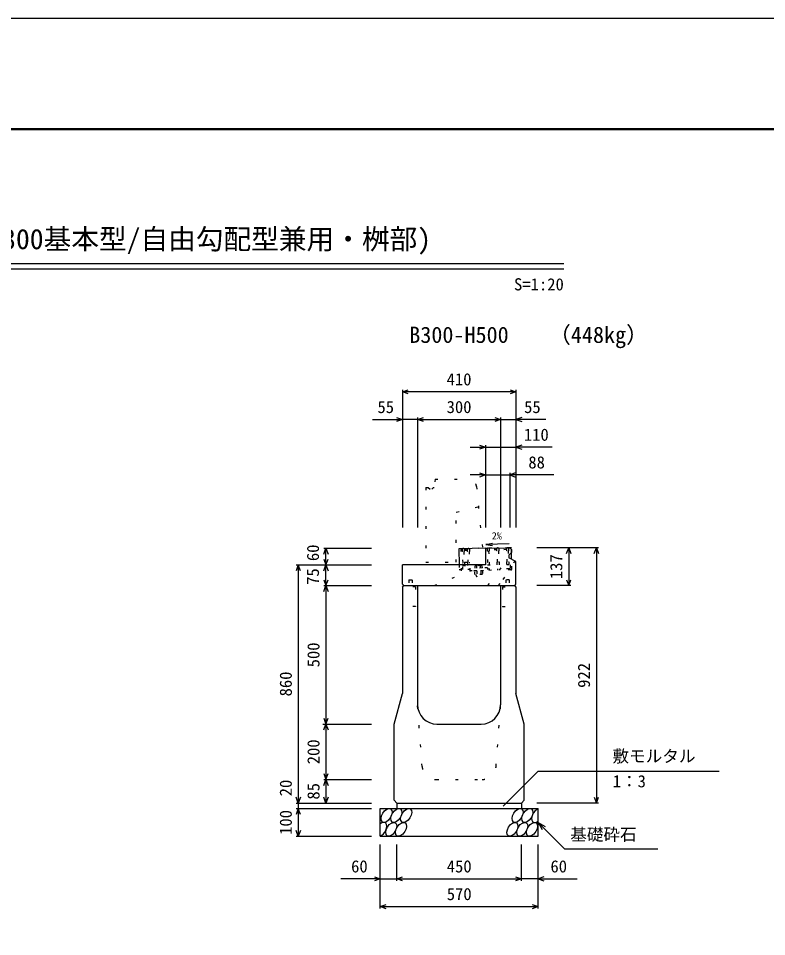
# Model space of a CAD drawing. Units: millimetres, scale not verified. Extents: x -12600 to 12600, y -5940 to 5940.
# Drawn here: x 4108 to 6811, y 2624 to 5940 of the extents above; entities that cross this region are included whole.
import ezdxf
from ezdxf.enums import TextEntityAlignment as Align

# ---------------------------------------------------------------- set-up
doc = ezdxf.new("R2010")
doc.units = ezdxf.units.MM
doc.header["$LTSCALE"] = 40
doc.linetypes.add('DOTTED', pattern=[1.75, 0.25, -1.5])
for name, color, linetype, lineweight in [('0-0_DIM', 7, 'Continuous', 25), ('0-1_Defpoints', 5, 'Continuous', 25), ('0-2_HATCH', 6, 'DOTTED', 25), ('0-5_OUTLINE', 3, 'Continuous', 25), ('0-6_OUTLINE2', 4, 'DOTTED', 25), ('0-7_TXT', 7, 'Continuous', 25), ('0-8_WAKU', 3, 'Continuous', 25)]:
    doc.layers.add(name, color=color, linetype=linetype, lineweight=lineweight)
doc.styles.add('ＭＳ ゴシック', font='')
doc.styles.get('ＭＳ ゴシック').set_extended_font_data('MS Gothic')

msp = doc.modelspace()

# ---------------------------------------------------------------- linework, layer by layer
at = {"layer": '0-0_DIM'}
for p, q in [((5495, 4598.96), (5495, 4101.46)), ((5905, 4591.46), (5495, 4591.46)), ((5905, 4598.96), (5905, 4101.46)), ((5386.62, 4491.46), (5495, 4491.46)), ((5550, 4491.46), (5495, 4491.46)), ((5550, 4498.96), (5550, 4101.46)), ((5550, 4491.46), (5850, 4491.46)), ((5850, 4498.96), (5850, 4101.46)), ((5850, 4491.46), (5905, 4491.46)), ((6013.38, 4491.46), (5905, 4491.46)), ((5740, 4391.46), (5795, 4391.46)), ((5795, 4398.96), (5795, 4101.46)), ((5795, 4391.46), (5905, 4391.46)), ((6036.52, 4391.46), (5905, 4391.46)), ((5795, 4291.46), (5740, 4291.46)), ((5795, 4291.46), (5883, 4291.46)), ((5883, 4298.96), (5883, 4101.46)), ((6041.78, 4291.46), (5883, 4291.46)), ((5211.5, 4026.46), (5384, 4026.46)), ((5219, 3966.46), (5219, 4026.46)), ((6203.5, 4028.46), (5981, 4028.46)), ((6096, 4028.46), (6096, 3891.46)), ((6196, 4028.46), (6196, 3106.46)), ((5111.5, 3966.46), (5384, 3966.46)), ((5119, 3966.46), (5119, 3106.46)), ((5219, 3891.46), (5219, 3966.46)), ((5211.5, 3891.46), (5384, 3891.46)), ((6103.5, 3891.46), (5981, 3891.46)), ((5208.25, 3391.46), (5380.75, 3391.46)), ((5211.5, 3391.46), (5384, 3391.46)), ((5858.77, 3095.65), (5985, 3221.89)), ((5985, 3221.89), (6639.81, 3221.89)), ((5211.5, 3191.46), (5384, 3191.46)), ((5219, 3191.46), (5219, 3106.46)), ((5111.5, 3106.46), (5384, 3106.46)), ((5111.5, 3086.46), (5384, 3086.46)), ((5119, 3106.46), (5119, 3086.46)), ((5119, 3086.46), (5119, 2986.46)), ((6203.5, 3106.46), (5981, 3106.46)), ((5985, 3036.46), (6080.76, 2940.71)), ((5985, 3036.46), (6010.98, 3021.46)), ((5985, 3036.46), (6000, 3010.48)), ((5111.5, 2986.46), (5384, 2986.46)), ((5415, 2725.1), (5415, 2956.46)), ((5475, 2825.1), (5475, 2956.46)), ((5925, 2825.1), (5925, 2956.46)), ((5985, 2725.1), (5985, 2956.46)), ((6080.76, 2940.71), (6418.31, 2940.71)), ((5415, 2832.6), (5273.21, 2832.6)), ((5415, 2832.6), (5475, 2832.6)), ((5475, 2832.6), (5925, 2832.6)), ((5985, 2832.6), (5925, 2832.6)), ((5985, 2832.6), (6126.79, 2832.6)), ((5415, 2732.6), (5985, 2732.6))]:
    msp.add_line(p, q, dxfattribs=at)
for points in [[(5516.14, 4583.77), (5495, 4591.46), (5516.14, 4599.16)], [(5883.86, 4599.16), (5905, 4591.46), (5883.86, 4583.77)], [(5473.86, 4499.16), (5495, 4491.46), (5473.86, 4483.77)], [(5571.14, 4483.77), (5550, 4491.46), (5571.14, 4499.16)], [(5828.86, 4499.16), (5850, 4491.46), (5828.86, 4483.77)], [(5926.14, 4499.16), (5905, 4491.46), (5926.14, 4483.77)], [(5773.86, 4399.16), (5795, 4391.46), (5773.86, 4383.77)], [(5926.14, 4399.16), (5905, 4391.46), (5926.14, 4383.77)], [(5773.86, 4299.16), (5795, 4291.46), (5773.86, 4283.77)], [(5904.14, 4299.16), (5883, 4291.46), (5904.14, 4283.77)], [(5211.3, 4005.32), (5219, 4026.46), (5226.7, 4005.32)], [(6088.3, 4007.32), (6096, 4028.46), (6103.7, 4007.32)], [(6188.3, 4007.32), (6196, 4028.46), (6203.7, 4007.32)], [(5211.3, 3987.61), (5219, 3966.46), (5226.7, 3987.61)], [(5126.7, 3945.32), (5119, 3966.46), (5111.3, 3945.32)], [(5211.3, 3945.32), (5219, 3966.46), (5226.7, 3945.32)], [(5211.3, 3912.61), (5219, 3891.46), (5226.7, 3912.61)], [(5211.3, 3870.32), (5219, 3891.46), (5226.7, 3870.32)], [(5219, 3891.46), (5219, 3391.46), (5219, 3191.46)], [(6088.3, 3912.61), (6096, 3891.46), (6103.7, 3912.61)], [(5211.3, 3412.61), (5219, 3391.46), (5226.7, 3412.61)], [(5211.3, 3370.32), (5219, 3391.46), (5226.7, 3370.32)], [(5211.3, 3212.61), (5219, 3191.46), (5226.7, 3212.61)], [(5211.3, 3170.32), (5219, 3191.46), (5226.7, 3170.32)], [(5126.7, 3127.61), (5119, 3106.46), (5111.3, 3127.61)], [(5226.7, 3127.61), (5219, 3106.46), (5211.3, 3127.61)], [(6188.3, 3127.61), (6196, 3106.46), (6203.7, 3127.61)], [(5126.7, 3065.32), (5119, 3086.46), (5111.3, 3065.32)], [(5126.7, 3007.61), (5119, 2986.46), (5111.3, 3007.61)], [(5393.86, 2840.29), (5415, 2832.6), (5393.86, 2824.9)], [(5496.14, 2824.9), (5475, 2832.6), (5496.14, 2840.29)], [(5903.86, 2840.29), (5925, 2832.6), (5903.86, 2824.9)], [(6006.14, 2840.29), (5985, 2832.6), (6006.14, 2824.9)], [(5436.14, 2724.9), (5415, 2732.6), (5436.14, 2740.29)], [(5963.86, 2740.29), (5985, 2732.6), (5963.86, 2724.9)]]:
    msp.add_lwpolyline(points, dxfattribs=at)
at = {"layer": '0-1_Defpoints'}
msp.add_lwpolyline([(-4200, -5940), (12600, -5940), (12600, 5940), (-4200, 5940)], close=True, dxfattribs=at)
at = {"layer": '0-2_HATCH'}
for p, q in [((5709.24, 3944.82), (5707.72, 4024.8)), ((5878.69, 4027.56), (5711.72, 4024.38)), ((5730.39, 4024.73), (5718.77, 4022.04)), ((5730.5, 4018.73), (5718.84, 4018.51)), ((5737.39, 4024.87), (5738.81, 3949.88)), ((5888.68, 4028.25), (5795, 4026.46)), ((5801.04, 4026.08), (5802.47, 3951.09)), ((5836.37, 4026.75), (5808.15, 4020.21)), ((5836.48, 4020.75), (5808.15, 4020.21)), ((5871.69, 4027.42), (5843.48, 4020.89)), ((5871.81, 4021.43), (5843.48, 4020.89)), ((5885.54, 3957.17), (5884.18, 4028.16)), ((5889, 4011.56), (5888.68, 4028.25)), ((5890.15, 3951.26), (5889.47, 3986.63)), ((5881.12, 3952.59), (5709.15, 3949.31)), ((5887.21, 3948.2), (5709.24, 3944.82)), ((5713.15, 3949.39), (5712.68, 3974.39)), ((5712.87, 3964.39), (5738.53, 3964.88)), ((5802.38, 3955.59), (5738.73, 3954.38)), ((5754.46, 3945.68), (5787.46, 3946.31)), ((5760, 3964.14), (5757.54, 3962.22)), ((5757.7, 3954.72), (5757.54, 3962.22)), ((5783.94, 3955.26), (5757.7, 3954.72)), ((5757.94, 3962.57), (5760, 3964.14)), ((5781.25, 3964.58), (5760, 3964.14)), ((5763.94, 3954.85), (5763.79, 3962.35)), ((5777.69, 3955.13), (5777.54, 3962.63)), ((5783.37, 3963.09), (5781.25, 3964.58)), ((5783.94, 3955.26), (5783.79, 3962.76)), ((5787.46, 3946.31), (5787.49, 3944.81)), ((5802.18, 3966.09), (5879.84, 3967.57)), ((5839.13, 3951.79), (5839.22, 3947.29)), ((5879.65, 3977.57), (5880.12, 3952.57)), ((5757.37, 3931.73), (5757.14, 3944.23)), ((5785.08, 3932.26), (5757.37, 3931.73)), ((5764.06, 3944.36), (5764.3, 3931.86)), ((5777.92, 3944.62), (5778.15, 3932.13)), ((5784.84, 3944.76), (5785.08, 3932.26))]:
    msp.add_line(p, q, dxfattribs=at)
at = {"layer": '0-2_HATCH', "linetype": 'Continuous'}
msp.add_line((5889.47, 3986.63), (5889, 4011.56), dxfattribs=at)
msp.add_lwpolyline([(5795, 4026.46), (5698.72, 4024.63), (5699.82, 3966.46)], dxfattribs=at)
at = {"layer": '0-2_HATCH'}
for points in [[(5712.68, 3974.39), (5714.18, 3974.41), (5713.41, 4014.41), (5711.91, 4014.38), (5711.72, 4024.38)], [(5717.22, 4024.48), (5716.71, 4025.17), (5713.71, 4025.12), (5713.22, 4024.41)], [(5718.72, 4024.51), (5718.91, 4014.51), (5717.41, 4014.48), (5718.18, 3974.49), (5719.67, 3974.52), (5719.87, 3964.52)], [(5731.53, 3964.74), (5731.34, 3974.74), (5732.84, 3974.77), (5732.08, 4014.76), (5730.58, 4014.73), (5730.39, 4024.73)], [(5735.89, 4024.84), (5735.37, 4025.53), (5732.37, 4025.47), (5731.89, 4024.76)], [(5737.58, 4014.87), (5736.08, 4014.84), (5736.84, 3974.85), (5738.34, 3974.87)], [(5771.21, 4025.51), (5770.7, 4026.2), (5767.7, 4026.14), (5767.21, 4025.43)], [(5801.99, 3976.09), (5803.49, 3976.12), (5802.73, 4016.11), (5801.23, 4016.08)], [(5806.54, 4026.18), (5806.03, 4026.87), (5803.03, 4026.82), (5802.54, 4026.11)], [(5808.04, 4026.21), (5808.23, 4016.21), (5806.73, 4016.18), (5807.49, 3976.19), (5808.99, 3976.22), (5809.18, 3966.22)], [(5837.51, 3966.76), (5837.32, 3976.76), (5838.82, 3976.79), (5838.06, 4016.78), (5836.56, 4016.75), (5836.37, 4026.75)], [(5841.87, 4026.86), (5841.35, 4027.55), (5838.35, 4027.49), (5837.87, 4026.78)], [(5843.37, 4026.88), (5843.56, 4016.89), (5842.06, 4016.86), (5842.82, 3976.86), (5844.32, 3976.89), (5844.51, 3966.9)], [(5872.84, 3967.43), (5872.65, 3977.43), (5874.15, 3977.46), (5873.39, 4017.45), (5871.89, 4017.43), (5871.69, 4027.42)], [(5877.19, 4027.53), (5876.68, 4028.22), (5873.68, 4028.16), (5873.19, 4027.45)], [(5878.69, 4027.56), (5878.88, 4017.56), (5877.38, 4017.53), (5878.15, 3977.54), (5879.65, 3977.57)], [(5699.82, 3966.46), (5700.15, 3949.64), (5709.14, 3949.81)], [(5787.49, 3944.81), (5754.49, 3944.18), (5754.46, 3945.68)]]:
    msp.add_lwpolyline(points, dxfattribs=at)
for centre, radius, start, end in [((5760.73, 3959), 4.53, 47.57461, 134.78335), ((5771.04, 3944.21), 19.53, 70.56972, 111.78823), ((5780.73, 3959.41), 4.53, 47.57461, 134.78335), ((5881.04, 3957.09), 4.5, 271.09113, 1.09113), ((5887.15, 3951.2), 3, 271.09113, 1.09113), ((5771.23, 3931.99), 11, 181.09113, 1.09113)]:
    msp.add_arc(centre, radius, start, end, dxfattribs=at)
at = {"layer": '0-2_HATCH', "linetype": 'Continuous'}
for centre in [(5437.89, 3061.46), (5473.37, 3061.46), (5508.84, 3061.46), (5911.05, 3061.46), (5946.52, 3061.46), (5454.77, 3011.46), (5490.25, 3011.46), (5892.45, 3011.46), (5927.93, 3011.46), (5963.41, 3011.46)]:
    msp.add_ellipse(centre, major_axis=(14.54, 23.54), ratio=0.5792, dxfattribs=at)
for centre, start_param, end_param in [((5982, 3061.46), 0.6666252, 4.1103269), ((5419.3, 3011.46), 3.7419964, 7.318141)]:
    msp.add_ellipse(centre, major_axis=(14.54, 23.54), ratio=0.5792, start_param=start_param, end_param=end_param, dxfattribs=at)
at = {"layer": '0-5_OUTLINE', "linetype": 'DOTTED'}
for p, q in [((5580, 4246.46), (5580, 3976.46)), ((5608, 4246.46), (5598, 4236.46)), ((5608, 4246.46), (5610, 4246.46)), ((5613, 4276.46), (5610, 4246.46)), ((5613, 4276.46), (5732.85, 4276.46)), ((5762.7, 4249.45), (5790, 3976.46)), ((5580, 3976.46), (5790, 3976.46))]:
    msp.add_line(p, q, dxfattribs=at)
at = {"layer": '0-5_OUTLINE'}
for p, q in [((5795, 4026.46), (5883.14, 4028.14)), ((5795, 4026.46), (5795, 3966.46)), ((5883.14, 4028.14), (5889, 4022.4)), ((5889, 4022.4), (5889, 4011.56)), ((5880, 4001.56), (5889, 4011.56)), ((5880, 4001.56), (5880, 3991.56)), ((5905, 3978.56), (5880, 3991.56)), ((5495, 3896.46), (5495, 3966.46)), ((5795, 3966.46), (5495, 3966.46)), ((5905, 3896.46), (5905, 3978.56)), ((5495, 3896.46), (5500, 3891.46)), ((5495, 3886.46), (5500, 3891.46)), ((5495, 3886.46), (5495, 3501.46)), ((5500, 3891.46), (5900, 3891.46)), ((5550, 3891.46), (5550, 3461.46)), ((5850, 3891.46), (5850, 3461.46)), ((5900, 3891.46), (5905, 3896.46)), ((5900, 3891.46), (5905, 3886.46)), ((5905, 3886.46), (5905, 3501.46)), ((5465, 3391.46), (5495, 3501.46)), ((5935, 3391.46), (5905, 3501.46)), ((5465, 3116.46), (5465, 3391.46)), ((5620, 3391.46), (5780, 3391.46)), ((5935, 3116.46), (5935, 3391.46)), ((5415, 3086.46), (5985, 3086.46)), ((5415, 2986.46), (5415, 3086.46)), ((5465, 3116.46), (5475, 3106.46)), ((5475, 3106.46), (5925, 3106.46)), ((5475, 3106.46), (5475, 3086.46)), ((5925, 3106.46), (5935, 3116.46)), ((5925, 3106.46), (5925, 3086.46)), ((5985, 2986.46), (5985, 3086.46)), ((5415, 2986.46), (5985, 2986.46))]:
    msp.add_line(p, q, dxfattribs=at)
at = {"layer": '0-5_OUTLINE', "linetype": 'DOTTED'}
msp.add_lwpolyline([(5580, 4246.46), (5588, 4246.46), (5598, 4236.46)], dxfattribs=at)
msp.add_arc((5732.85, 4246.46), 30, 5.71059, 90, dxfattribs=at)
at = {"layer": '0-5_OUTLINE'}
for centre, start, end in [((5620, 3461.46), 180, 270), ((5780, 3461.46), 270, 0)]:
    msp.add_arc(centre, 70, start, end, dxfattribs=at)
at = {"layer": '0-6_OUTLINE2'}
for p, q in [((5803.79, 3891.62), (5880, 3991.56)), ((5901.33, 3980.47), (5844.19, 3891.62)), ((5842.8, 3891.46), (5890.12, 3952.76)), ((5609.88, 3891.46), (5741.23, 3945.42)), ((5543, 3886.96), (5495.5, 3886.96)), ((5519, 3911.96), (5531, 3911.96)), ((5519, 3911.96), (5519, 3886.96)), ((5531, 3911.96), (5531, 3886.96)), ((5857, 3886.96), (5904.5, 3886.96)), ((5881, 3911.96), (5869, 3911.96)), ((5869, 3911.96), (5869, 3886.96)), ((5881, 3911.96), (5881, 3886.96)), ((5566.57, 3237.77), (5550, 3461.46)), ((5833.43, 3237.77), (5850, 3461.46)), ((5616.43, 3191.46), (5783.57, 3191.46))]:
    msp.add_line(p, q, dxfattribs=at)
for points in [[(5690, 3976.46), (5690, 4156.25), (5769.61, 4176.38)], [(5543, 3886.96), (5543, 3816.46), (5495, 3816.46)], [(5857, 3886.96), (5857, 3816.46), (5905, 3816.46)]]:
    msp.add_lwpolyline(points, dxfattribs=at)
for centre, start, end in [((5616.43, 3241.46), 184.23639, 270), ((5783.57, 3241.46), 270, 355.76361)]:
    msp.add_arc(centre, 50, start, end, dxfattribs=at)
at = {"layer": '0-7_TXT'}
for p, q in [((2321.64, 5054.39), (6078.36, 5054.39)), ((2321.64, 5035.19), (6078.36, 5035.19)), ((5796.72, 4040.4), (5820.44, 4036.72))]:
    msp.add_line(p, q, dxfattribs=at)
msp.add_lwpolyline([(5881.28, 4042.14), (5796.72, 4040.4), (5820.27, 4045.05)], dxfattribs=at)
at = {"layer": '0-8_WAKU', "lineweight": 50}
msp.add_lwpolyline([(-3800, -5540), (12200, -5540), (12200, 5540), (-3800, 5540)], close=True, dxfattribs=at)

# ---------------------------------------------------------------- texts
at = {"layer": '0-0_DIM', "style": 'ＭＳ ゴシック'}
for s, p in [('410', (5655, 4601.46)), ('55', (5405.16, 4501.46)), ('300', (5655, 4501.46)), ('55', (5934.84, 4501.46)), ('110', (5934.02, 4401.46)), ('88', (5950.19, 4301.46)), ('敷モルタル', (6253.94, 3240.62)), ('1：3', (6254.94, 3149.93)), ('基礎砕石', (6101.32, 2957.88)), ('60', (5310, 2842.6)), ('450', (5655.53, 2842.6)), ('60', (6030, 2842.6)), ('570', (5655.53, 2742.6))]:
    msp.add_text(s, height=43.99, dxfattribs=at).set_placement(p, align=Align.BOTTOM_LEFT)
for s, p in [('60', (5207.16, 3980.08)), ('137', (6086, 3914.96)), ('75', (5207.16, 3894.32)), ('500', (5209, 3596.46)), ('922', (6186, 3522.46)), ('860', (5109, 3491.46)), ('200', (5209, 3246.46)), ('20', (5109, 3130.78)), ('85', (5209, 3118.96)), ('100', (5109, 2991.46))]:
    msp.add_text(s, height=43.99, rotation=90, dxfattribs=at).set_placement(p, align=Align.BOTTOM_LEFT)
at = {"layer": '0-7_TXT', "style": 'ＭＳ ゴシック'}
for s, height, p in [('中央分離帯用管渠型側溝 (B300基本型/自由勾配型兼用・桝部)', 73.31, (2800, 5084.39)), ('S', 43.99, (5898.36, 4944.39)), ('=', 43.99, (5928.36, 4944.39)), ('1', 43.99, (5958.36, 4944.39)), (':', 43.99, (5988.36, 4944.39)), ('2', 43.99, (6018.36, 4944.39)), ('0', 43.99, (6048.36, 4944.39)), ('B300-H500', 58.65, (5520, 4750.44)), ('（448kg）', 58.65, (6023.7, 4750.44)), ('2%', 26.39, (5818.18, 4050.21))]:
    msp.add_text(s, height=height, dxfattribs=at).set_placement(p, align=Align.BOTTOM_LEFT)

doc.saveas('drawing.dxf')
